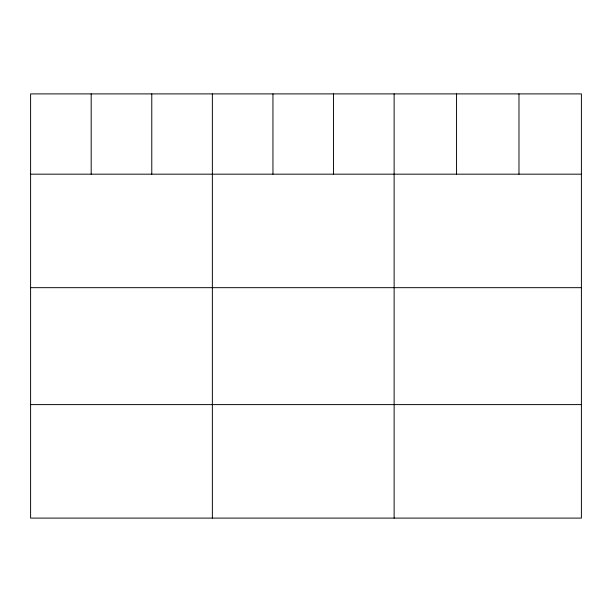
<?xml version="1.0" encoding="UTF-8"?>
<svg xmlns="http://www.w3.org/2000/svg" width="612" height="612" viewBox="0 0 612 612"><rect width="100%" height="100%" fill="white"/><g stroke="black" fill="none" stroke-linecap="round" stroke-linejoin="round"><path stroke-width="0.92" d="M581.4 174.175L581.4 518.104L30.6 518.104L30.6 93.896L581.4 93.896L581.4 174.175L30.6 174.175M30.6 287.671L581.4 287.671M30.6 404.608L581.4 404.608M518.976 93.896L518.976 174.175M456.552 93.896L456.552 174.175M394.128 93.896L394.128 518.104M333.54 93.896L333.54 174.175M272.952 93.896L272.952 174.175M212.364 93.896L212.364 518.104M151.776 93.896L151.776 174.175M91.188 93.896L91.188 174.175"/></g></svg>
